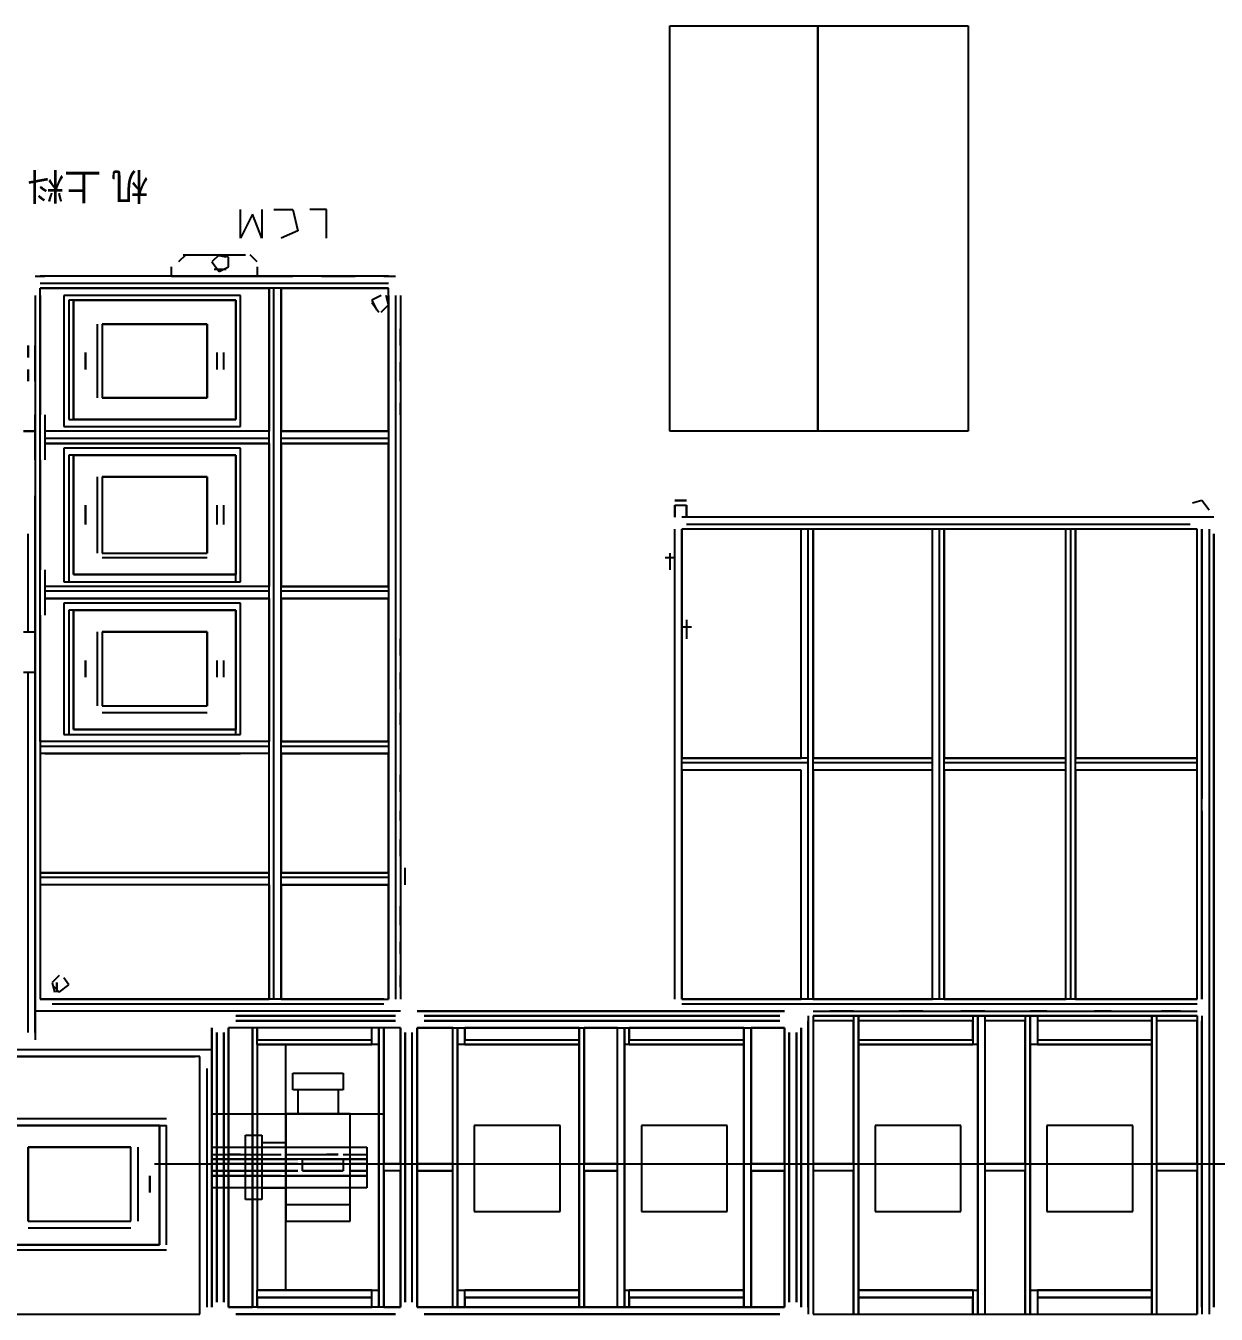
# Model space of a CAD drawing. Header units: millimetres. Extents: x 5 to 415, y 48 to 251.
# Drawn here: x 231.49 to 240.29, y 168.36 to 177.89 of the extents above; entities that cross this region are included whole.
import ezdxf

# ---------------------------------------------------------------- set-up
doc = ezdxf.new("R2010")
doc.units = ezdxf.units.MM
doc.layers.add('P', color=7, linetype='Continuous')
doc.layers.add('T', color=7, linetype='Continuous')

msp = doc.modelspace()

# ---------------------------------------------------------------- linework, layer by layer
at = {"layer": 'P'}
for points in [[(236.255, 174.89), (236.255, 177.888)], [(236.255, 177.888), (237.349, 177.888)], [(237.349, 177.888), (237.349, 174.89)], [(237.349, 174.89), (237.349, 177.888)], [(237.349, 177.888), (238.46, 177.888)], [(238.46, 177.888), (238.46, 174.89)], [(233.08, 176.318), (233.08, 176.53)], [(233.239, 176.53), (233.239, 176.318)], [(233.327, 176.53), (233.468, 176.53)], [(233.468, 176.53), (233.504, 176.371)], [(233.715, 176.53), (233.592, 176.53)], [(233.715, 176.318), (233.715, 176.53)], [(233.168, 176.495), (233.08, 176.318)], [(233.239, 176.318), (233.168, 176.495)], [(233.504, 176.371), (233.38, 176.318)], [(232.675, 176.195), (232.622, 176.142)], [(232.675, 176.195), (232.622, 176.142)], [(232.675, 176.195), (232.622, 176.142)], [(232.657, 176.195), (233.116, 176.195)], [(232.657, 176.195), (233.116, 176.195)], [(232.922, 176.195), (232.869, 176.142)], [(232.869, 176.142), (232.922, 176.071)], [(232.974, 176.177), (232.886, 176.195)], [(232.974, 176.177), (232.886, 176.195)], [(232.992, 176.177), (232.922, 176.195)], [(232.992, 176.107), (232.992, 176.177)], [(233.204, 176.142), (233.151, 176.195)], [(233.204, 176.142), (233.151, 176.195)], [(233.204, 176.142), (233.151, 176.195)], [(231.563, 176.036), (231.634, 176.036)], [(234.174, 176.036), (231.599, 176.036)], [(232.569, 176.036), (232.569, 176.107)], [(232.569, 176.036), (232.569, 176.107)], [(232.569, 176.036), (233.204, 176.036)], [(232.569, 176.036), (233.204, 176.036)], [(232.886, 176.089), (232.974, 176.089)], [(232.886, 176.089), (232.974, 176.089)], [(232.922, 176.071), (232.992, 176.107)], [(233.204, 176.107), (233.204, 176.036)], [(233.204, 176.107), (233.204, 176.036)], [(233.204, 176.036), (233.468, 176.036)], [(233.68, 176.036), (233.927, 176.036)], [(234.139, 176.036), (234.227, 176.036)], [(234.174, 175.983), (231.599, 175.983)], [(234.174, 175.983), (231.599, 175.983)], [(234.174, 175.983), (231.599, 175.983)], [(234.174, 175.983), (231.599, 175.983)], [(234.174, 175.948), (231.599, 175.948)], [(231.599, 175.948), (233.292, 175.948)], [(231.599, 175.013), (231.599, 175.948)], [(232.181, 175.948), (231.987, 175.948)], [(232.745, 175.948), (232.533, 175.948)], [(233.239, 175.948), (233.08, 175.948)], [(233.292, 170.692), (233.292, 175.948)], [(233.292, 175.948), (233.292, 174.89)], [(233.327, 170.692), (233.327, 175.948)], [(233.327, 170.692), (233.327, 175.948)], [(233.38, 175.948), (233.38, 174.89)], [(234.174, 175.948), (233.38, 175.948)], [(233.38, 175.948), (234.174, 175.948)], [(233.38, 175.948), (233.38, 174.89)], [(233.38, 170.692), (233.38, 175.948)], [(233.715, 175.948), (233.627, 175.948)], [(234.174, 174.89), (234.174, 175.948)], [(234.174, 174.89), (234.174, 175.948)], [(231.563, 175.895), (231.563, 175.013)], [(231.563, 175.895), (231.563, 175.013)], [(231.563, 175.895), (231.563, 175.013)], [(231.599, 175.895), (231.599, 175.013)], [(231.599, 175.895), (231.599, 175.013)], [(231.599, 175.895), (231.599, 175.013)], [(231.775, 175.895), (231.775, 174.925)], [(233.08, 175.895), (231.775, 175.895)], [(233.045, 175.86), (231.81, 175.86)], [(231.81, 175.86), (231.81, 174.978)], [(231.846, 175.86), (231.846, 174.978)], [(231.846, 174.978), (231.846, 175.86)], [(233.045, 175.86), (231.846, 175.86)], [(231.846, 175.86), (233.045, 175.86)], [(233.045, 174.978), (233.045, 175.86)], [(233.045, 175.86), (233.045, 174.978)], [(233.045, 174.978), (233.045, 175.86)], [(233.08, 174.925), (233.08, 175.895)], [(234.121, 175.895), (234.05, 175.86)], [(234.121, 175.895), (234.05, 175.86)], [(234.121, 175.895), (234.05, 175.86)], [(234.05, 175.86), (234.086, 175.789)], [(234.05, 175.86), (234.086, 175.789)], [(234.05, 175.842), (234.103, 175.772)], [(234.174, 175.824), (234.156, 175.895)], [(234.174, 175.824), (234.156, 175.895)], [(234.174, 175.895), (234.174, 170.692)], [(234.227, 175.895), (234.227, 170.692)], [(234.227, 175.895), (234.227, 170.692)], [(234.227, 175.895), (234.227, 170.692)], [(234.227, 175.895), (234.227, 170.692)], [(234.262, 175.895), (234.262, 170.692)], [(234.121, 175.772), (234.174, 175.824)], [(234.121, 175.772), (234.174, 175.824)], [(234.174, 175.613), (234.174, 175.772)], [(232.022, 175.137), (232.022, 175.683)], [(232.833, 175.683), (232.057, 175.683)], [(232.057, 175.683), (232.833, 175.683)], [(232.057, 175.683), (232.057, 175.137)], [(232.057, 175.683), (232.145, 175.683)], [(232.833, 175.137), (232.833, 175.683)], [(232.833, 175.683), (232.833, 175.137)], [(234.262, 175.648), (234.262, 175.525)], [(234.262, 175.525), (234.262, 175.648)], [(231.51, 175.525), (231.51, 175.436)], [(231.51, 175.436), (231.51, 175.525)], [(231.563, 175.436), (231.563, 175.525)], [(231.563, 175.525), (231.563, 175.436)], [(231.934, 175.348), (231.934, 175.472)], [(231.934, 175.348), (231.934, 175.472)], [(231.934, 175.472), (231.934, 175.348)], [(231.934, 175.472), (231.934, 175.348)], [(232.904, 175.472), (232.904, 175.348)], [(232.904, 175.472), (232.904, 175.348)], [(232.957, 175.348), (232.957, 175.472)], [(232.957, 175.348), (232.957, 175.472)], [(231.563, 175.348), (231.563, 175.436)], [(234.262, 175.401), (234.262, 175.26)], [(234.262, 175.26), (234.262, 175.401)], [(231.51, 175.348), (231.51, 175.26)], [(231.51, 175.26), (231.51, 175.348)], [(231.563, 175.348), (231.563, 175.26)], [(231.563, 175.26), (231.563, 175.348)], [(231.599, 175.189), (231.599, 175.013)], [(232.057, 175.137), (232.833, 175.137)], [(232.833, 175.137), (232.057, 175.137)], [(234.262, 175.101), (234.262, 175.013)], [(234.262, 175.013), (234.262, 175.101)], [(231.563, 175.013), (231.563, 174.678)], [(231.563, 174.678), (231.563, 175.013)], [(231.599, 174.678), (231.599, 175.013)], [(231.634, 175.013), (231.634, 174.678)], [(231.81, 174.978), (233.045, 174.978)], [(231.846, 174.978), (233.045, 174.978)], [(233.045, 174.978), (231.846, 174.978)], [(231.475, 174.89), (231.563, 174.89)], [(231.563, 174.89), (231.475, 174.89)], [(233.292, 174.89), (231.634, 174.89)], [(233.292, 174.89), (231.634, 174.89)], [(231.775, 174.925), (233.08, 174.925)], [(233.38, 174.89), (234.174, 174.89)], [(233.38, 174.89), (234.174, 174.89)], [(234.174, 174.89), (233.38, 174.89)], [(237.349, 174.89), (236.255, 174.89)], [(238.46, 174.89), (237.349, 174.89)], [(233.292, 174.837), (231.634, 174.837)], [(233.292, 174.837), (231.634, 174.837)], [(233.292, 174.801), (231.634, 174.801)], [(231.634, 174.801), (233.292, 174.801)], [(233.292, 174.801), (233.292, 173.743)], [(234.174, 174.837), (233.38, 174.837)], [(234.174, 174.837), (233.38, 174.837)], [(234.174, 174.801), (233.38, 174.801)], [(233.38, 174.801), (233.38, 173.743)], [(233.38, 174.801), (233.38, 173.743)], [(233.38, 174.801), (234.174, 174.801)], [(234.174, 174.801), (233.38, 174.801)], [(234.174, 173.743), (234.174, 174.801)], [(234.174, 173.743), (234.174, 174.801)], [(233.08, 174.766), (231.775, 174.766)], [(231.775, 174.766), (231.775, 173.778)], [(233.045, 174.713), (231.81, 174.713)], [(231.81, 174.713), (231.81, 173.778)], [(233.045, 174.713), (231.846, 174.713)], [(231.846, 174.713), (231.846, 173.831)], [(231.846, 173.831), (231.846, 174.713)], [(231.846, 174.713), (233.045, 174.713)], [(233.045, 173.831), (233.045, 174.713)], [(233.045, 174.713), (233.045, 173.831)], [(233.045, 173.778), (233.045, 174.713)], [(233.08, 173.778), (233.08, 174.766)], [(231.563, 174.678), (231.563, 173.867)], [(231.563, 174.678), (231.563, 173.867)], [(231.563, 174.678), (231.563, 173.867)], [(231.599, 174.678), (231.599, 173.867)], [(231.599, 174.678), (231.599, 173.867)], [(231.599, 174.678), (231.599, 173.867)], [(231.599, 173.867), (231.599, 174.678)], [(234.262, 174.678), (234.262, 174.554)], [(232.022, 173.99), (232.022, 174.554)], [(232.057, 174.554), (232.057, 173.99)], [(232.833, 174.554), (232.057, 174.554)], [(232.057, 174.554), (232.833, 174.554)], [(232.057, 174.554), (232.145, 174.554)], [(232.833, 173.99), (232.833, 174.554)], [(232.833, 174.554), (232.833, 173.99)], [(231.563, 173.867), (231.563, 174.413)], [(231.934, 174.202), (231.934, 174.343)], [(231.934, 174.202), (231.934, 174.343)], [(231.934, 174.343), (231.934, 174.202)], [(231.934, 174.343), (231.934, 174.202)], [(232.904, 174.343), (232.904, 174.202)], [(232.904, 174.343), (232.904, 174.202)], [(232.957, 174.202), (232.957, 174.343)], [(232.957, 174.202), (232.957, 174.343)], [(236.379, 174.378), (236.291, 174.378)], [(236.291, 174.378), (236.379, 174.378)], [(236.379, 174.378), (236.291, 174.378)], [(236.291, 174.378), (236.379, 174.378)], [(236.291, 174.343), (236.291, 174.255)], [(236.291, 174.255), (236.291, 174.343)], [(236.291, 174.343), (236.379, 174.343)], [(236.379, 174.255), (236.379, 174.343)], [(236.379, 174.343), (236.379, 174.255)], [(240.189, 174.378), (240.118, 174.36)], [(240.242, 174.308), (240.189, 174.378)], [(240.153, 174.255), (236.343, 174.255)], [(240.189, 174.255), (240.101, 174.255)], [(240.277, 174.255), (240.189, 174.255)], [(240.277, 174.255), (240.189, 174.255)], [(231.51, 173.408), (231.51, 174.131)], [(231.51, 173.408), (231.51, 174.131)], [(231.563, 173.567), (231.563, 174.131)], [(236.291, 170.692), (236.291, 174.166)], [(236.291, 170.744), (236.291, 174.166)], [(236.343, 174.166), (236.343, 172.473)], [(236.343, 174.166), (236.343, 172.473)], [(237.225, 174.166), (236.343, 174.166)], [(237.225, 174.166), (236.343, 174.166)], [(236.343, 170.692), (236.343, 174.166)], [(236.343, 170.744), (236.343, 174.166)], [(240.153, 174.166), (236.343, 174.166)], [(240.101, 174.202), (236.379, 174.202)], [(240.101, 174.202), (236.379, 174.202)], [(237.225, 172.473), (237.225, 174.166)], [(237.278, 172.473), (237.278, 174.166)], [(237.278, 170.692), (237.278, 174.166)], [(237.278, 170.692), (237.278, 174.166)], [(237.278, 170.692), (237.278, 174.166)], [(238.196, 174.166), (237.314, 174.166)], [(238.196, 174.166), (237.314, 174.166)], [(237.314, 174.166), (237.314, 172.473)], [(237.314, 174.166), (237.314, 172.473)], [(237.314, 170.692), (237.314, 174.166)], [(238.196, 172.473), (238.196, 174.166)], [(238.196, 172.473), (238.196, 174.166)], [(238.196, 170.692), (238.196, 174.166)], [(238.248, 170.692), (238.248, 174.166)], [(238.248, 170.692), (238.248, 174.166)], [(238.284, 174.166), (238.284, 172.473)], [(238.284, 174.166), (238.284, 172.473)], [(239.183, 174.166), (238.284, 174.166)], [(239.183, 174.166), (238.284, 174.166)], [(238.284, 170.692), (238.284, 174.166)], [(239.183, 172.473), (239.183, 174.166)], [(239.183, 172.473), (239.183, 174.166)], [(239.183, 170.692), (239.183, 174.166)], [(239.219, 170.692), (239.219, 174.166)], [(239.219, 170.692), (239.219, 174.166)], [(239.254, 174.166), (239.254, 172.473)], [(240.153, 174.166), (239.254, 174.166)], [(240.153, 174.166), (239.254, 174.166)], [(239.254, 174.166), (239.254, 172.473)], [(239.254, 170.692), (239.254, 174.166)], [(240.153, 172.473), (240.153, 174.166)], [(240.153, 172.473), (240.153, 174.166)], [(240.153, 170.692), (240.153, 174.166)], [(240.153, 170.744), (240.153, 174.166)], [(240.189, 174.166), (240.189, 173.62)], [(240.189, 170.692), (240.189, 174.166)], [(240.189, 170.744), (240.189, 174.166)], [(240.242, 174.166), (240.242, 168.363)], [(240.242, 174.166), (240.242, 168.363)], [(240.277, 174.131), (240.277, 168.416)], [(240.277, 174.131), (240.277, 168.416)], [(240.277, 174.131), (240.277, 168.416)], [(240.277, 168.416), (240.277, 174.131)], [(240.277, 174.131), (240.277, 168.416)], [(231.599, 174.043), (231.599, 173.867)], [(232.057, 173.99), (232.833, 173.99)], [(232.833, 173.955), (232.057, 173.955)], [(236.291, 173.955), (236.22, 173.955)], [(236.255, 173.99), (236.255, 173.867)], [(231.563, 173.867), (231.563, 173.531)], [(231.563, 173.531), (231.563, 173.867)], [(231.599, 173.531), (231.599, 173.867)], [(231.634, 173.867), (231.634, 173.531)], [(233.292, 173.743), (231.634, 173.743)], [(233.292, 173.743), (231.634, 173.743)], [(231.775, 173.778), (233.08, 173.778)], [(231.81, 173.778), (233.045, 173.778)], [(231.846, 173.831), (233.045, 173.831)], [(233.045, 173.831), (231.846, 173.831)], [(234.174, 173.743), (233.38, 173.743)], [(233.38, 173.743), (234.174, 173.743)], [(233.38, 173.743), (234.174, 173.743)], [(231.563, 173.708), (231.563, 173.355)], [(233.292, 173.708), (231.634, 173.708)], [(233.292, 173.708), (231.634, 173.708)], [(233.292, 173.655), (231.634, 173.655)], [(231.634, 173.655), (233.292, 173.655)], [(233.292, 173.655), (233.292, 172.597)], [(234.174, 173.708), (233.38, 173.708)], [(234.174, 173.708), (233.38, 173.708)], [(234.174, 173.655), (233.38, 173.655)], [(233.38, 173.655), (233.38, 172.597)], [(233.38, 173.655), (233.38, 172.597)], [(233.38, 173.655), (234.174, 173.655)], [(234.174, 173.655), (233.38, 173.655)], [(234.174, 172.597), (234.174, 173.655)], [(234.174, 172.597), (234.174, 173.655)], [(231.563, 173.232), (231.563, 173.567)], [(231.775, 173.62), (231.775, 172.649)], [(233.08, 173.62), (231.775, 173.62)], [(233.045, 173.567), (231.81, 173.567)], [(231.81, 173.567), (231.81, 172.649)], [(231.846, 173.567), (231.846, 172.685)], [(231.846, 172.685), (231.846, 173.567)], [(233.045, 173.567), (231.846, 173.567)], [(231.846, 173.567), (233.045, 173.567)], [(233.045, 172.685), (233.045, 173.567)], [(233.045, 173.567), (233.045, 172.685)], [(233.045, 172.649), (233.045, 173.567)], [(233.08, 172.649), (233.08, 173.62)], [(240.189, 173.62), (240.189, 173.408)], [(231.563, 173.531), (231.563, 170.692)], [(231.563, 173.531), (231.563, 170.692)], [(231.599, 173.531), (231.599, 170.692)], [(231.599, 173.531), (231.599, 170.692)], [(231.599, 173.531), (231.599, 170.692)], [(231.599, 172.597), (231.599, 173.531)], [(231.599, 173.531), (231.599, 173.32)], [(236.379, 173.496), (236.379, 173.355)], [(231.475, 173.408), (231.563, 173.408)], [(231.563, 173.108), (231.563, 173.408)], [(231.563, 173.408), (231.563, 173.108)], [(232.022, 172.861), (232.022, 173.408)], [(232.057, 173.408), (232.057, 172.861)], [(232.833, 173.408), (232.057, 173.408)], [(232.057, 173.408), (232.833, 173.408)], [(232.057, 173.408), (232.145, 173.408)], [(232.833, 172.861), (232.833, 173.408)], [(232.833, 173.408), (232.833, 172.861)], [(236.414, 173.443), (236.343, 173.443)], [(240.189, 173.408), (240.189, 172.173)], [(231.563, 173.355), (231.563, 170.692)], [(231.563, 170.744), (231.563, 173.355)], [(234.262, 173.355), (234.262, 173.232)], [(234.262, 173.232), (234.262, 173.355)], [(231.934, 173.196), (231.934, 173.073)], [(231.934, 173.073), (231.934, 173.196)], [(231.934, 173.073), (231.934, 173.196)], [(231.934, 173.196), (231.934, 173.073)], [(232.904, 173.196), (232.904, 173.073)], [(232.904, 173.196), (232.904, 173.073)], [(232.957, 173.073), (232.957, 173.196)], [(232.957, 173.073), (232.957, 173.196)], [(231.563, 173.108), (231.475, 173.108)], [(231.51, 170.445), (231.51, 173.108)], [(231.51, 170.445), (231.51, 173.108)], [(231.563, 173.108), (231.563, 170.392)], [(231.563, 170.445), (231.563, 173.108)], [(234.262, 173.108), (234.262, 172.985)], [(234.262, 172.985), (234.262, 173.108)], [(234.174, 172.72), (234.174, 172.896)], [(232.057, 172.861), (232.833, 172.861)], [(232.833, 172.808), (232.057, 172.808)], [(233.38, 172.72), (233.38, 172.808)], [(234.262, 172.808), (234.262, 172.72)], [(234.262, 172.72), (234.262, 172.808)], [(233.292, 172.597), (231.599, 172.597)], [(233.292, 172.597), (231.599, 172.597)], [(231.775, 172.649), (233.08, 172.649)], [(231.81, 172.649), (233.045, 172.649)], [(231.846, 172.685), (233.045, 172.685)], [(233.045, 172.685), (231.846, 172.685)], [(234.174, 172.597), (233.38, 172.597)], [(233.38, 172.597), (234.174, 172.597)], [(233.38, 172.597), (234.174, 172.597)], [(233.292, 172.561), (231.599, 172.561)], [(233.292, 172.561), (231.599, 172.561)], [(233.292, 172.508), (231.599, 172.508)], [(231.599, 172.508), (231.599, 171.626)], [(233.292, 172.508), (231.599, 172.508)], [(231.599, 172.508), (231.599, 171.626)], [(233.292, 172.508), (231.599, 172.508)], [(231.634, 172.508), (233.08, 172.508)], [(233.292, 171.626), (233.292, 172.508)], [(233.292, 171.626), (233.292, 172.508)], [(234.174, 172.561), (233.38, 172.561)], [(234.174, 172.561), (233.38, 172.561)], [(234.174, 172.508), (233.38, 172.508)], [(233.38, 172.508), (233.38, 171.626)], [(233.38, 172.508), (233.38, 171.626)], [(234.174, 172.508), (233.38, 172.508)], [(233.38, 172.508), (234.174, 172.508)], [(234.174, 171.626), (234.174, 172.508)], [(234.174, 171.626), (234.174, 172.508)], [(237.225, 172.473), (236.343, 172.473)], [(236.343, 172.473), (237.225, 172.473)], [(237.278, 172.473), (236.343, 172.473)], [(237.225, 172.438), (236.343, 172.438)], [(237.278, 172.438), (236.343, 172.438)], [(237.278, 172.438), (236.343, 172.438)], [(237.278, 172.438), (236.343, 172.438)], [(237.314, 172.473), (238.196, 172.473)], [(238.196, 172.473), (237.314, 172.473)], [(238.196, 172.473), (237.314, 172.473)], [(238.196, 172.438), (237.314, 172.438)], [(238.196, 172.438), (237.314, 172.438)], [(238.196, 172.438), (237.314, 172.438)], [(238.196, 172.438), (237.314, 172.438)], [(238.284, 172.473), (239.183, 172.473)], [(239.183, 172.473), (238.284, 172.473)], [(239.183, 172.473), (238.284, 172.473)], [(239.183, 172.438), (238.284, 172.438)], [(239.183, 172.438), (238.284, 172.438)], [(239.183, 172.438), (238.284, 172.438)], [(239.183, 172.438), (238.284, 172.438)], [(239.254, 172.473), (240.153, 172.473)], [(240.153, 172.473), (239.254, 172.473)], [(240.153, 172.473), (239.254, 172.473)], [(240.153, 172.438), (239.254, 172.438)], [(240.153, 172.438), (239.254, 172.438)], [(240.153, 172.438), (239.254, 172.438)], [(240.153, 172.438), (239.254, 172.438)], [(234.174, 172.173), (234.174, 172.385)], [(234.262, 172.35), (234.262, 172.226)], [(234.262, 172.226), (234.262, 172.35)], [(236.343, 172.385), (236.343, 170.692)], [(236.343, 172.385), (236.343, 170.692)], [(237.225, 172.385), (236.343, 172.385)], [(237.225, 170.692), (237.225, 172.385)], [(237.278, 170.692), (237.278, 172.385)], [(238.196, 172.385), (237.314, 172.385)], [(237.314, 172.385), (237.314, 170.692)], [(237.314, 172.385), (237.314, 170.692)], [(238.196, 170.692), (238.196, 172.385)], [(238.196, 170.692), (238.196, 172.385)], [(238.284, 172.385), (238.284, 170.692)], [(239.183, 172.385), (238.284, 172.385)], [(238.284, 172.385), (238.284, 170.692)], [(239.183, 170.692), (239.183, 172.385)], [(239.183, 170.692), (239.183, 172.385)], [(239.254, 172.385), (239.254, 170.692)], [(240.153, 172.385), (239.254, 172.385)], [(239.254, 172.385), (239.254, 170.692)], [(240.153, 170.692), (240.153, 172.385)], [(240.153, 170.692), (240.153, 172.385)], [(231.599, 172.261), (231.599, 171.626)], [(234.174, 171.962), (234.174, 172.173)], [(234.262, 172.085), (234.262, 172.014)], [(234.262, 172.014), (234.262, 172.085)], [(240.189, 172.085), (240.189, 171.803)], [(234.262, 171.873), (234.262, 171.75)], [(234.262, 171.75), (234.262, 171.873)], [(240.189, 171.803), (240.189, 171.591)], [(234.297, 171.538), (234.297, 171.662)], [(233.292, 171.626), (231.599, 171.626)], [(231.599, 171.626), (233.292, 171.626)], [(233.292, 171.626), (231.599, 171.626)], [(233.292, 171.591), (231.599, 171.591)], [(233.292, 171.591), (231.599, 171.591)], [(233.292, 171.591), (231.599, 171.591)], [(231.599, 171.591), (231.599, 170.692)], [(232.445, 171.626), (232.269, 171.626)], [(234.174, 171.626), (233.38, 171.626)], [(233.38, 171.626), (234.174, 171.626)], [(233.38, 171.626), (234.174, 171.626)], [(234.174, 171.591), (233.38, 171.591)], [(234.174, 171.591), (233.38, 171.591)], [(234.174, 171.591), (233.38, 171.591)], [(240.189, 171.591), (240.189, 170.692)], [(233.292, 171.538), (231.599, 171.538)], [(233.292, 171.538), (231.599, 171.538)], [(231.599, 171.538), (231.599, 170.692)], [(231.599, 171.538), (231.599, 170.692)], [(233.292, 171.538), (233.292, 170.692)], [(233.292, 170.692), (233.292, 171.538)], [(233.292, 170.692), (233.292, 171.538)], [(233.38, 171.538), (233.38, 170.692)], [(234.174, 171.538), (233.38, 171.538)], [(233.38, 171.538), (233.38, 170.692)], [(233.38, 171.538), (234.174, 171.538)], [(234.174, 170.692), (234.174, 171.538)], [(234.174, 170.692), (234.174, 171.538)], [(234.262, 171.379), (234.262, 171.238)], [(234.262, 171.238), (234.262, 171.379)], [(234.262, 171.115), (234.262, 171.027)], [(234.262, 171.027), (234.262, 171.115)], [(234.174, 170.78), (234.174, 170.956)], [(231.74, 170.868), (231.687, 170.815)], [(231.74, 170.868), (231.687, 170.815)], [(231.74, 170.868), (231.687, 170.815)], [(231.687, 170.815), (231.704, 170.744)], [(231.687, 170.815), (231.704, 170.744)], [(231.687, 170.797), (231.74, 170.744)], [(231.722, 170.744), (231.722, 170.815)], [(231.722, 170.815), (231.722, 170.744)], [(231.74, 170.744), (231.81, 170.797)], [(231.74, 170.744), (231.81, 170.797)], [(231.81, 170.797), (231.775, 170.85)], [(231.81, 170.797), (231.775, 170.85)], [(234.262, 170.868), (234.262, 170.78)], [(234.262, 170.78), (234.262, 170.868)], [(231.599, 170.692), (233.292, 170.692)], [(233.292, 170.692), (231.599, 170.692)], [(234.139, 170.692), (231.687, 170.692)], [(231.987, 170.692), (232.145, 170.692)], [(232.357, 170.692), (232.533, 170.692)], [(233.38, 170.692), (234.174, 170.692)], [(233.38, 170.692), (234.174, 170.692)], [(236.343, 170.692), (237.225, 170.692)], [(237.225, 170.692), (236.343, 170.692)], [(240.153, 170.692), (236.343, 170.692)], [(240.101, 170.692), (236.379, 170.692)], [(237.314, 170.692), (238.196, 170.692)], [(238.196, 170.692), (237.314, 170.692)], [(238.284, 170.692), (239.183, 170.692)], [(239.183, 170.692), (238.284, 170.692)], [(240.153, 170.692), (239.254, 170.692)], [(239.254, 170.692), (240.153, 170.692)], [(234.139, 170.603), (231.563, 170.603)], [(234.139, 170.656), (231.687, 170.656)], [(234.139, 170.656), (231.687, 170.656)], [(234.139, 170.656), (231.687, 170.656)], [(234.139, 170.656), (231.687, 170.656)], [(234.262, 170.603), (232.992, 170.603)], [(234.262, 170.603), (232.992, 170.603)], [(233.38, 170.603), (233.204, 170.603)], [(233.38, 170.603), (233.204, 170.603)], [(234.05, 170.603), (233.927, 170.603)], [(234.05, 170.603), (233.927, 170.603)], [(237.102, 170.603), (234.386, 170.603)], [(234.386, 170.603), (237.102, 170.603)], [(240.153, 170.656), (236.343, 170.656)], [(240.101, 170.656), (236.379, 170.656)], [(237.314, 170.603), (240.153, 170.603)], [(237.314, 170.603), (240.153, 170.603)], [(237.613, 170.603), (237.437, 170.603)], [(237.613, 170.603), (237.437, 170.603)], [(238.125, 170.603), (237.949, 170.603)], [(238.125, 170.603), (237.949, 170.603)], [(238.584, 170.603), (238.407, 170.603)], [(238.584, 170.603), (238.407, 170.603)], [(239.042, 170.603), (238.919, 170.603)], [(239.042, 170.603), (238.919, 170.603)], [(239.518, 170.603), (239.395, 170.603)], [(239.518, 170.603), (239.395, 170.603)], [(240.03, 170.603), (239.889, 170.603)], [(240.03, 170.603), (239.889, 170.603)], [(234.227, 170.568), (233.045, 170.568)], [(234.227, 170.568), (233.045, 170.568)], [(234.227, 170.568), (233.045, 170.568)], [(233.045, 170.568), (234.227, 170.568)], [(234.227, 170.568), (233.045, 170.568)], [(234.227, 170.533), (233.045, 170.533)], [(233.045, 170.533), (234.227, 170.533)], [(234.227, 170.533), (233.045, 170.533)], [(233.045, 170.533), (234.227, 170.533)], [(234.227, 170.533), (233.045, 170.533)], [(234.438, 170.568), (237.067, 170.568)], [(234.438, 170.568), (237.067, 170.568)], [(237.067, 170.568), (234.438, 170.568)], [(234.438, 170.568), (237.067, 170.568)], [(234.438, 170.568), (237.067, 170.568)], [(234.438, 170.533), (237.067, 170.533)], [(234.438, 170.533), (237.067, 170.533)], [(237.067, 170.533), (234.438, 170.533)], [(234.438, 170.533), (237.067, 170.533)], [(234.438, 170.533), (237.067, 170.533)], [(237.278, 170.568), (237.278, 168.363)], [(237.278, 170.568), (237.278, 168.363)], [(237.278, 170.533), (237.278, 168.416)], [(237.278, 170.533), (237.278, 168.416)], [(237.278, 168.416), (237.278, 170.533)], [(237.278, 170.533), (237.278, 168.416)], [(237.613, 170.568), (237.314, 170.568)], [(237.314, 170.568), (240.153, 170.568)], [(237.314, 170.568), (237.613, 170.568)], [(237.314, 170.568), (237.314, 168.363)], [(237.314, 170.568), (237.314, 169.474)], [(237.613, 170.533), (237.314, 170.533)], [(237.314, 170.533), (237.314, 169.474)], [(237.314, 170.533), (237.314, 169.474)], [(237.314, 170.533), (237.314, 168.416)], [(237.349, 170.568), (240.101, 170.568)], [(237.349, 170.568), (240.101, 170.568)], [(237.349, 170.568), (240.101, 170.568)], [(240.101, 170.568), (237.349, 170.568)], [(237.349, 170.568), (240.101, 170.568)], [(237.613, 170.568), (237.613, 168.363)], [(237.613, 170.568), (237.613, 168.363)], [(237.613, 170.568), (237.613, 169.474)], [(237.613, 169.474), (237.613, 170.533)], [(237.613, 169.474), (237.613, 170.533)], [(238.495, 170.568), (237.649, 170.568)], [(237.649, 170.568), (238.495, 170.568)], [(237.649, 170.568), (237.649, 170.356)], [(237.649, 170.568), (237.649, 170.392)], [(237.649, 170.568), (237.649, 168.363)], [(237.649, 168.363), (237.649, 170.568)], [(237.649, 170.568), (237.649, 168.363)], [(237.649, 170.568), (237.649, 170.356)], [(237.649, 170.533), (237.649, 170.392)], [(238.495, 170.533), (237.649, 170.533)], [(237.649, 170.533), (237.649, 170.392)], [(238.495, 170.568), (238.495, 170.392)], [(238.495, 170.568), (238.495, 170.356)], [(238.495, 170.392), (238.495, 170.533)], [(238.495, 170.392), (238.495, 170.533)], [(238.531, 170.568), (238.531, 170.356)], [(238.531, 170.568), (238.531, 168.363)], [(238.531, 168.363), (238.531, 170.568)], [(238.531, 170.568), (238.531, 168.363)], [(238.531, 170.568), (238.531, 168.363)], [(238.883, 170.568), (238.584, 170.568)], [(238.584, 170.568), (238.883, 170.568)], [(238.584, 170.568), (238.584, 168.363)], [(238.584, 170.568), (238.584, 169.474)], [(238.883, 170.533), (238.584, 170.533)], [(238.584, 170.533), (238.584, 169.474)], [(238.584, 170.533), (238.584, 169.474)], [(238.883, 170.568), (238.883, 168.363)], [(238.883, 170.568), (238.883, 169.474)], [(238.883, 169.474), (238.883, 170.533)], [(238.883, 169.474), (238.883, 170.533)], [(238.919, 170.568), (238.919, 170.356)], [(238.919, 170.568), (238.919, 168.363)], [(238.919, 168.363), (238.919, 170.568)], [(238.919, 170.568), (238.919, 168.363)], [(238.919, 170.568), (238.919, 168.363)], [(239.818, 170.568), (238.972, 170.568)], [(238.972, 170.568), (239.818, 170.568)], [(238.972, 170.568), (238.972, 170.392)], [(238.972, 170.568), (238.972, 170.356)], [(238.972, 170.533), (238.972, 170.392)], [(238.972, 170.533), (238.972, 170.392)], [(239.818, 170.533), (238.972, 170.533)], [(239.818, 170.568), (239.818, 170.356)], [(239.818, 170.568), (239.818, 170.392)], [(239.818, 168.363), (239.818, 170.568)], [(239.818, 170.568), (239.818, 168.363)], [(239.818, 170.568), (239.818, 168.363)], [(239.818, 170.568), (239.818, 170.356)], [(239.818, 170.392), (239.818, 170.533)], [(239.818, 170.392), (239.818, 170.533)], [(240.153, 170.568), (239.854, 170.568)], [(239.854, 170.568), (240.153, 170.568)], [(239.854, 170.568), (239.854, 168.363)], [(239.854, 170.568), (239.854, 168.363)], [(239.854, 170.568), (239.854, 169.474)], [(240.153, 170.533), (239.854, 170.533)], [(239.854, 170.533), (239.854, 169.474)], [(239.854, 170.533), (239.854, 169.474)], [(240.153, 170.568), (240.153, 168.363)], [(240.153, 170.568), (240.153, 169.474)], [(240.153, 169.474), (240.153, 170.533)], [(240.153, 169.474), (240.153, 170.533)], [(240.153, 170.533), (240.153, 168.416)], [(240.189, 170.568), (240.189, 168.363)], [(240.189, 170.568), (240.189, 168.363)], [(240.189, 170.533), (240.189, 168.416)], [(240.189, 170.533), (240.189, 168.416)], [(240.189, 168.416), (240.189, 170.533)], [(240.189, 170.533), (240.189, 168.416)], [(232.869, 170.48), (232.869, 168.416)], [(232.869, 168.416), (232.869, 170.48)], [(232.904, 168.451), (232.904, 170.445)], [(232.904, 168.451), (232.904, 170.445)], [(232.904, 170.445), (232.904, 168.451)], [(232.904, 168.451), (232.904, 170.445)], [(232.904, 168.451), (232.904, 170.445)], [(232.957, 168.451), (232.957, 170.445)], [(232.957, 168.451), (232.957, 170.445)], [(232.957, 170.445), (232.957, 168.451)], [(232.957, 168.451), (232.957, 170.445)], [(232.957, 168.451), (232.957, 170.445)], [(232.992, 170.48), (232.992, 169.474)], [(233.168, 170.48), (232.992, 170.48)], [(233.168, 170.48), (232.992, 170.48)], [(232.992, 170.48), (232.992, 169.474)], [(234.262, 170.48), (232.992, 170.48)], [(233.168, 170.48), (232.992, 170.48)], [(232.992, 168.416), (232.992, 170.48)], [(232.992, 169.474), (232.992, 170.48)], [(233.168, 169.474), (233.168, 170.48)], [(233.168, 169.474), (233.168, 170.48)], [(233.168, 168.416), (233.168, 170.48)], [(233.168, 168.416), (233.168, 170.48)], [(233.168, 169.474), (233.168, 170.48)], [(233.168, 168.416), (233.168, 170.48)], [(233.168, 170.48), (233.168, 168.416)], [(233.168, 168.416), (233.168, 170.48)], [(233.204, 170.48), (233.204, 170.392)], [(234.05, 170.48), (233.204, 170.48)], [(233.204, 170.48), (233.204, 170.392)], [(234.05, 170.48), (233.204, 170.48)], [(234.05, 170.48), (233.204, 170.48)], [(233.204, 170.356), (233.204, 170.48)], [(233.204, 170.392), (233.204, 170.48)], [(233.204, 170.356), (233.204, 170.48)], [(234.05, 170.392), (234.05, 170.48)], [(234.05, 170.392), (234.05, 170.48)], [(234.05, 170.392), (234.05, 170.48)], [(234.05, 170.356), (234.05, 170.48)], [(234.103, 168.416), (234.103, 170.48)], [(234.103, 170.356), (234.103, 170.48)], [(234.103, 170.48), (234.103, 168.416)], [(234.103, 168.416), (234.103, 170.48)], [(234.103, 168.416), (234.103, 170.48)], [(234.262, 170.48), (234.139, 170.48)], [(234.262, 170.48), (234.139, 170.48)], [(234.139, 170.48), (234.139, 169.474)], [(234.139, 170.48), (234.139, 169.474)], [(234.262, 170.48), (234.139, 170.48)], [(234.139, 168.416), (234.139, 170.48)], [(234.139, 169.474), (234.139, 170.48)], [(234.262, 169.474), (234.262, 170.48)], [(234.262, 169.474), (234.262, 170.48)], [(234.262, 170.48), (234.262, 168.416)], [(234.262, 169.474), (234.262, 170.48)], [(234.297, 168.451), (234.297, 170.445)], [(234.297, 168.451), (234.297, 170.445)], [(234.297, 170.445), (234.297, 168.451)], [(234.297, 168.451), (234.297, 170.445)], [(234.297, 168.451), (234.297, 170.445)], [(234.35, 168.451), (234.35, 170.445)], [(234.65, 170.48), (234.386, 170.48)], [(234.65, 170.48), (234.386, 170.48)], [(234.386, 170.48), (234.386, 169.474)], [(234.386, 170.48), (234.386, 169.474)], [(234.386, 170.48), (237.102, 170.48)], [(234.386, 170.48), (234.65, 170.48)], [(234.386, 168.416), (234.386, 170.48)], [(234.386, 169.474), (234.386, 170.48)], [(234.386, 168.451), (234.386, 170.445)], [(234.386, 170.445), (234.386, 168.451)], [(234.386, 168.451), (234.386, 170.445)], [(234.386, 168.451), (234.386, 170.445)], [(234.65, 169.474), (234.65, 170.48)], [(234.65, 169.474), (234.65, 170.48)], [(234.65, 168.416), (234.65, 170.48)], [(234.65, 169.474), (234.65, 170.48)], [(234.685, 168.416), (234.685, 170.48)], [(234.685, 170.356), (234.685, 170.48)], [(234.685, 170.48), (234.685, 168.416)], [(234.685, 168.416), (234.685, 170.48)], [(234.685, 168.416), (234.685, 170.48)], [(234.738, 170.48), (234.738, 170.392)], [(235.585, 170.48), (234.738, 170.48)], [(235.585, 170.48), (234.738, 170.48)], [(234.738, 170.48), (234.738, 170.392)], [(234.738, 170.392), (234.738, 170.48)], [(234.738, 170.48), (235.585, 170.48)], [(234.738, 170.356), (234.738, 170.48)], [(235.585, 170.392), (235.585, 170.48)], [(235.585, 170.392), (235.585, 170.48)], [(235.585, 170.356), (235.585, 170.48)], [(235.585, 170.392), (235.585, 170.48)], [(235.585, 170.48), (235.585, 168.416)], [(235.585, 168.416), (235.585, 170.48)], [(235.585, 170.356), (235.585, 170.48)], [(235.867, 170.48), (235.62, 170.48)], [(235.867, 170.48), (235.62, 170.48)], [(235.62, 170.48), (235.62, 169.474)], [(235.62, 170.48), (235.62, 169.474)], [(235.62, 168.416), (235.62, 170.48)], [(235.62, 168.416), (235.62, 170.48)], [(235.62, 169.474), (235.62, 170.48)], [(235.62, 168.416), (235.62, 170.48)], [(235.62, 170.48), (235.867, 170.48)], [(235.867, 169.474), (235.867, 170.48)], [(235.867, 169.474), (235.867, 170.48)], [(235.867, 168.416), (235.867, 170.48)], [(235.867, 169.474), (235.867, 170.48)], [(235.92, 170.356), (235.92, 170.48)], [(235.92, 168.416), (235.92, 170.48)], [(235.92, 168.416), (235.92, 170.48)], [(235.92, 170.48), (235.92, 168.416)], [(235.92, 168.416), (235.92, 170.48)], [(235.955, 170.48), (235.955, 170.392)], [(236.802, 170.48), (235.955, 170.48)], [(236.802, 170.48), (235.955, 170.48)], [(235.955, 170.48), (235.955, 170.392)], [(235.955, 170.392), (235.955, 170.48)], [(235.955, 170.48), (236.802, 170.48)], [(235.955, 170.356), (235.955, 170.48)], [(236.802, 170.392), (236.802, 170.48)], [(236.802, 170.392), (236.802, 170.48)], [(236.802, 170.356), (236.802, 170.48)], [(236.802, 170.392), (236.802, 170.48)], [(236.802, 170.48), (236.802, 168.416)], [(236.802, 168.416), (236.802, 170.48)], [(236.802, 168.416), (236.802, 170.48)], [(236.802, 170.356), (236.802, 170.48)], [(237.102, 170.48), (236.855, 170.48)], [(237.102, 170.48), (236.855, 170.48)], [(236.855, 170.48), (236.855, 169.474)], [(236.855, 170.48), (236.855, 169.474)], [(236.855, 168.416), (236.855, 170.48)], [(236.855, 168.416), (236.855, 170.48)], [(236.855, 169.474), (236.855, 170.48)], [(236.855, 170.48), (237.102, 170.48)], [(237.102, 169.474), (237.102, 170.48)], [(237.102, 169.474), (237.102, 170.48)], [(237.102, 170.48), (237.102, 168.416)], [(237.102, 170.48), (237.102, 169.474)], [(237.137, 170.445), (237.137, 168.451)], [(237.137, 170.445), (237.137, 168.451)], [(237.137, 168.451), (237.137, 170.445)], [(237.137, 170.445), (237.137, 168.451)], [(237.137, 170.445), (237.137, 168.451)], [(237.19, 170.445), (237.19, 168.451)], [(237.19, 170.445), (237.19, 168.451)], [(237.19, 168.451), (237.19, 170.445)], [(237.19, 170.445), (237.19, 168.451)], [(237.19, 170.445), (237.19, 168.451)], [(237.225, 168.416), (237.225, 170.48)], [(237.225, 170.48), (237.225, 168.416)], [(225.637, 170.321), (232.745, 170.321)], [(225.637, 170.321), (232.869, 170.321)], [(233.204, 170.392), (234.05, 170.392)], [(233.204, 170.392), (234.05, 170.392)], [(233.204, 170.392), (234.05, 170.392)], [(233.204, 170.392), (234.05, 170.392)], [(233.204, 170.392), (234.05, 170.392)], [(234.05, 170.356), (233.204, 170.356)], [(233.204, 170.356), (234.05, 170.356)], [(233.204, 170.356), (234.05, 170.356)], [(234.103, 170.356), (233.204, 170.356)], [(233.204, 170.356), (233.204, 168.54)], [(233.415, 168.54), (233.415, 170.356)], [(234.103, 168.54), (234.103, 170.356)], [(234.685, 170.356), (234.685, 168.54)], [(235.585, 170.356), (234.685, 170.356)], [(234.738, 170.392), (235.585, 170.392)], [(234.738, 170.392), (235.585, 170.392)], [(234.738, 170.392), (235.585, 170.392)], [(234.738, 170.392), (235.585, 170.392)], [(234.738, 170.392), (235.585, 170.392)], [(235.585, 170.356), (234.738, 170.356)], [(234.738, 170.356), (235.585, 170.356)], [(234.738, 170.356), (235.585, 170.356)], [(235.585, 168.54), (235.585, 170.356)], [(235.92, 170.356), (235.92, 168.54)], [(236.802, 170.356), (235.92, 170.356)], [(235.955, 170.392), (236.802, 170.392)], [(235.955, 170.392), (236.802, 170.392)], [(235.955, 170.392), (236.802, 170.392)], [(235.955, 170.392), (236.802, 170.392)], [(235.955, 170.392), (236.802, 170.392)], [(235.955, 170.356), (236.802, 170.356)], [(236.802, 170.356), (235.955, 170.356)], [(235.955, 170.356), (236.802, 170.356)], [(236.802, 168.54), (236.802, 170.356)], [(237.649, 170.392), (238.495, 170.392)], [(237.649, 170.392), (238.495, 170.392)], [(237.649, 170.392), (238.495, 170.392)], [(237.649, 170.392), (238.495, 170.392)], [(237.649, 170.392), (238.495, 170.392)], [(237.649, 170.356), (238.495, 170.356)], [(238.495, 170.356), (237.649, 170.356)], [(237.649, 170.356), (238.495, 170.356)], [(237.649, 170.356), (237.649, 168.54)], [(238.531, 170.356), (237.649, 170.356)], [(238.531, 168.54), (238.531, 170.356)], [(238.919, 170.356), (238.919, 168.54)], [(239.818, 170.356), (238.919, 170.356)], [(238.972, 170.392), (239.818, 170.392)], [(238.972, 170.392), (239.818, 170.392)], [(238.972, 170.392), (239.818, 170.392)], [(238.972, 170.392), (239.818, 170.392)], [(238.972, 170.392), (239.818, 170.392)], [(239.818, 170.356), (238.972, 170.356)], [(238.972, 170.356), (239.818, 170.356)], [(238.972, 170.356), (239.818, 170.356)], [(239.818, 168.54), (239.818, 170.356)], [(225.637, 170.268), (232.745, 170.268)], [(225.637, 170.268), (232.745, 170.268)], [(232.78, 170.268), (231.052, 170.268)], [(232.78, 170.268), (231.052, 170.268)], [(232.78, 168.363), (232.78, 170.268)], [(232.78, 168.363), (232.78, 170.268)], [(232.78, 168.416), (232.78, 170.18)], [(232.833, 168.416), (232.833, 170.18)], [(232.833, 168.416), (232.833, 170.18)], [(232.869, 168.416), (232.869, 170.18)], [(233.468, 170.021), (233.468, 170.145)], [(233.468, 170.145), (233.839, 170.145)], [(233.839, 170.145), (233.839, 170.021)], [(233.839, 170.021), (233.468, 170.021)], [(233.504, 170.021), (233.504, 169.845)], [(233.803, 170.021), (233.803, 169.845)], [(232.869, 169.845), (234.139, 169.845)], [(233.415, 169.845), (233.415, 169.051)], [(233.892, 169.845), (233.415, 169.845)], [(233.892, 169.845), (233.415, 169.845)], [(233.415, 169.845), (233.415, 169.175)], [(233.892, 169.051), (233.892, 169.845)], [(233.892, 169.175), (233.892, 169.845)], [(231.299, 169.81), (232.533, 169.81)], [(231.299, 169.81), (232.533, 169.81)], [(231.299, 169.757), (232.533, 169.757)], [(231.299, 169.757), (232.481, 169.757)], [(232.481, 169.757), (231.299, 169.757)], [(231.299, 169.757), (232.481, 169.757)], [(232.481, 168.875), (232.481, 169.757)], [(232.481, 168.875), (232.481, 169.757)], [(232.481, 168.875), (232.481, 169.757)], [(232.481, 169.757), (232.481, 168.875)], [(232.533, 168.875), (232.533, 169.757)], [(232.533, 168.875), (232.533, 169.757)], [(234.809, 169.757), (234.809, 169.122)], [(235.444, 169.757), (234.809, 169.757)], [(235.444, 169.122), (235.444, 169.757)], [(236.679, 169.757), (236.044, 169.757)], [(236.044, 169.757), (236.044, 169.122)], [(236.679, 169.122), (236.679, 169.757)], [(237.772, 169.757), (237.772, 169.122)], [(238.407, 169.757), (237.772, 169.757)], [(238.407, 169.122), (238.407, 169.757)], [(239.677, 169.757), (239.042, 169.757)], [(239.042, 169.757), (239.042, 169.122)], [(239.677, 169.122), (239.677, 169.757)], [(233.116, 169.21), (233.116, 169.686)], [(233.116, 169.686), (233.239, 169.686)], [(233.239, 169.686), (233.239, 169.21)], [(231.51, 169.598), (231.51, 169.051)], [(232.269, 169.598), (231.51, 169.598)], [(231.51, 169.051), (231.51, 169.598)], [(231.51, 169.598), (232.269, 169.598)], [(232.269, 169.051), (232.269, 169.598)], [(232.322, 169.598), (232.322, 169.051)], [(232.869, 169.598), (234.015, 169.598)], [(233.239, 169.633), (233.415, 169.633)], [(234.015, 169.598), (234.015, 169.51)], [(232.445, 169.474), (255.393, 169.474)], [(232.869, 169.545), (232.992, 169.545)], [(233.715, 169.51), (232.869, 169.51)], [(232.869, 169.51), (233.504, 169.51)], [(232.869, 169.474), (233.504, 169.474)], [(233.504, 169.474), (232.869, 169.474)], [(232.869, 169.474), (233.504, 169.474)], [(232.869, 169.474), (233.504, 169.474)], [(233.08, 169.545), (232.992, 169.545)], [(232.992, 169.545), (233.08, 169.545)], [(232.992, 169.474), (233.168, 169.474)], [(232.992, 169.474), (233.168, 169.474)], [(233.168, 169.474), (232.992, 169.474)], [(233.168, 169.474), (232.992, 169.474)], [(233.168, 169.474), (232.992, 169.474)], [(232.992, 169.474), (233.168, 169.474)], [(233.168, 169.474), (232.992, 169.474)], [(233.168, 169.474), (232.992, 169.474)], [(233.08, 169.545), (233.38, 169.545)], [(233.415, 169.545), (233.715, 169.545)], [(233.539, 169.422), (233.539, 169.51)], [(233.539, 169.51), (233.715, 169.51)], [(233.715, 169.51), (233.539, 169.51)], [(233.539, 169.474), (233.839, 169.474)], [(233.839, 169.474), (233.539, 169.474)], [(233.803, 169.545), (233.715, 169.545)], [(233.715, 169.545), (233.803, 169.545)], [(233.715, 169.51), (233.839, 169.51)], [(233.839, 169.51), (233.715, 169.51)], [(234.015, 169.51), (233.715, 169.51)], [(233.839, 169.545), (233.927, 169.545)], [(233.839, 169.51), (233.839, 169.422)], [(233.927, 169.51), (233.839, 169.51)], [(233.839, 169.51), (233.927, 169.51)], [(233.892, 169.51), (234.015, 169.51)], [(233.892, 169.474), (234.015, 169.474)], [(234.015, 169.474), (233.892, 169.474)], [(233.892, 169.474), (234.015, 169.474)], [(233.892, 169.474), (234.015, 169.474)], [(233.927, 169.545), (234.015, 169.545)], [(234.015, 169.545), (234.015, 169.474)], [(234.015, 169.474), (234.015, 169.386)], [(234.139, 169.474), (234.262, 169.474)], [(234.139, 169.474), (234.262, 169.474)], [(234.262, 169.474), (234.139, 169.474)], [(234.262, 169.474), (234.139, 169.474)], [(234.262, 169.474), (234.139, 169.474)], [(234.262, 169.474), (234.139, 169.474)], [(234.139, 169.474), (234.262, 169.474)], [(234.262, 169.474), (234.139, 169.474)], [(234.386, 169.474), (234.65, 169.474)], [(234.386, 169.474), (234.65, 169.474)], [(234.386, 169.474), (234.65, 169.474)], [(234.386, 169.474), (234.65, 169.474)], [(234.386, 169.474), (234.65, 169.474)], [(234.65, 169.474), (234.386, 169.474)], [(234.386, 169.474), (234.65, 169.474)], [(234.386, 169.474), (234.65, 169.474)], [(235.62, 169.474), (235.867, 169.474)], [(235.62, 169.474), (235.867, 169.474)], [(235.62, 169.474), (235.867, 169.474)], [(235.62, 169.474), (235.867, 169.474)], [(235.62, 169.474), (235.867, 169.474)], [(235.867, 169.474), (235.62, 169.474)], [(235.62, 169.474), (235.867, 169.474)], [(235.62, 169.474), (235.867, 169.474)], [(236.855, 169.474), (237.102, 169.474)], [(236.855, 169.474), (237.102, 169.474)], [(236.855, 169.474), (237.102, 169.474)], [(236.855, 169.474), (237.102, 169.474)], [(236.855, 169.474), (237.102, 169.474)], [(237.102, 169.474), (236.855, 169.474)], [(236.855, 169.474), (237.102, 169.474)], [(236.855, 169.474), (237.102, 169.474)], [(237.314, 169.474), (237.613, 169.474)], [(237.314, 169.474), (237.613, 169.474)], [(237.613, 169.474), (237.314, 169.474)], [(237.613, 169.474), (237.314, 169.474)], [(237.613, 169.474), (237.314, 169.474)], [(237.613, 169.474), (237.314, 169.474)], [(237.314, 169.474), (237.613, 169.474)], [(237.613, 169.474), (237.314, 169.474)], [(238.584, 169.474), (238.883, 169.474)], [(238.584, 169.474), (238.883, 169.474)], [(238.883, 169.474), (238.584, 169.474)], [(238.883, 169.474), (238.584, 169.474)], [(238.883, 169.474), (238.584, 169.474)], [(238.584, 169.474), (238.883, 169.474)], [(238.883, 169.474), (238.584, 169.474)], [(238.883, 169.474), (238.584, 169.474)], [(239.854, 169.474), (240.153, 169.474)], [(239.854, 169.474), (240.153, 169.474)], [(240.153, 169.474), (239.854, 169.474)], [(240.153, 169.474), (239.854, 169.474)], [(240.153, 169.474), (239.854, 169.474)], [(239.854, 169.474), (240.153, 169.474)], [(240.153, 169.474), (239.854, 169.474)], [(240.153, 169.474), (239.854, 169.474)], [(240.153, 169.474), (240.153, 169.545)], [(232.41, 169.263), (232.41, 169.386)], [(232.41, 169.263), (232.41, 169.386)], [(232.41, 169.386), (232.41, 169.263)], [(232.41, 169.386), (232.41, 169.263)], [(232.869, 169.422), (233.504, 169.422)], [(233.504, 169.422), (232.869, 169.422)], [(233.504, 169.422), (232.869, 169.422)], [(233.504, 169.422), (232.869, 169.422)], [(233.504, 169.422), (232.869, 169.422)], [(232.869, 169.386), (234.015, 169.386)], [(232.869, 169.298), (232.869, 169.386)], [(232.992, 169.386), (232.869, 169.386)], [(232.992, 169.422), (232.992, 168.416)], [(232.992, 169.422), (232.992, 168.416)], [(233.168, 169.422), (232.992, 169.422)], [(233.168, 169.422), (232.992, 169.422)], [(233.168, 169.422), (232.992, 169.422)], [(233.168, 169.422), (232.992, 169.422)], [(233.168, 169.422), (232.992, 169.422)], [(232.992, 168.416), (232.992, 169.422)], [(232.992, 169.386), (233.08, 169.386)], [(233.08, 169.386), (232.992, 169.386)], [(233.38, 169.386), (233.08, 169.386)], [(233.168, 168.416), (233.168, 169.422)], [(233.168, 168.416), (233.168, 169.422)], [(233.168, 168.416), (233.168, 169.422)], [(233.715, 169.386), (233.415, 169.386)], [(233.839, 169.422), (233.539, 169.422)], [(233.539, 169.422), (233.839, 169.422)], [(233.715, 169.386), (233.539, 169.386)], [(233.539, 169.386), (233.715, 169.386)], [(233.839, 169.386), (233.715, 169.386)], [(233.715, 169.386), (233.839, 169.386)], [(233.715, 169.386), (233.803, 169.386)], [(233.803, 169.386), (233.715, 169.386)], [(233.839, 169.386), (233.927, 169.386)], [(233.927, 169.386), (233.839, 169.386)], [(233.927, 169.386), (233.839, 169.386)], [(233.892, 169.422), (234.015, 169.422)], [(234.015, 169.422), (233.892, 169.422)], [(234.015, 169.422), (233.892, 169.422)], [(234.015, 169.422), (233.892, 169.422)], [(234.015, 169.422), (233.892, 169.422)], [(234.015, 169.386), (233.927, 169.386)], [(234.015, 169.386), (234.015, 169.298)], [(234.015, 169.386), (234.015, 169.298)], [(234.139, 169.422), (234.139, 168.416)], [(234.262, 169.422), (234.139, 169.422)], [(234.262, 169.422), (234.139, 169.422)], [(234.139, 169.422), (234.139, 168.416)], [(234.262, 169.422), (234.139, 169.422)], [(234.262, 169.422), (234.139, 169.422)], [(234.262, 169.422), (234.139, 169.422)], [(234.139, 168.416), (234.139, 169.422)], [(234.262, 168.416), (234.262, 169.422)], [(234.262, 168.416), (234.262, 169.422)], [(234.262, 168.416), (234.262, 169.422)], [(234.65, 169.422), (234.386, 169.422)], [(234.65, 169.422), (234.386, 169.422)], [(234.386, 169.422), (234.386, 168.416)], [(234.386, 169.422), (234.386, 168.416)], [(234.386, 169.422), (234.65, 169.422)], [(234.386, 169.422), (234.65, 169.422)], [(234.386, 169.422), (234.65, 169.422)], [(234.386, 168.416), (234.386, 169.422)], [(234.65, 168.416), (234.65, 169.422)], [(234.65, 168.416), (234.65, 169.422)], [(234.65, 168.416), (234.65, 169.422)], [(235.867, 169.422), (235.62, 169.422)], [(235.867, 169.422), (235.62, 169.422)], [(235.62, 169.422), (235.62, 168.416)], [(235.62, 169.422), (235.62, 168.416)], [(235.62, 169.422), (235.867, 169.422)], [(235.62, 169.422), (235.867, 169.422)], [(235.62, 169.422), (235.867, 169.422)], [(235.62, 168.416), (235.62, 169.422)], [(235.867, 168.416), (235.867, 169.422)], [(235.867, 168.416), (235.867, 169.422)], [(235.867, 168.416), (235.867, 169.422)], [(236.855, 169.422), (236.855, 168.416)], [(236.855, 169.422), (236.855, 168.416)], [(237.102, 169.422), (236.855, 169.422)], [(237.102, 169.422), (236.855, 169.422)], [(236.855, 169.422), (237.102, 169.422)], [(236.855, 169.422), (237.102, 169.422)], [(236.855, 169.422), (237.102, 169.422)], [(236.855, 168.416), (236.855, 169.422)], [(237.102, 168.416), (237.102, 169.422)], [(237.102, 168.416), (237.102, 169.422)], [(237.102, 169.422), (237.102, 168.416)], [(237.314, 169.422), (237.314, 168.363)], [(237.613, 169.422), (237.314, 169.422)], [(237.314, 169.422), (237.314, 168.363)], [(237.613, 169.422), (237.314, 169.422)], [(237.613, 169.422), (237.314, 169.422)], [(237.613, 169.422), (237.314, 169.422)], [(237.613, 169.422), (237.314, 169.422)], [(237.314, 169.422), (237.314, 168.363)], [(237.613, 168.363), (237.613, 169.422)], [(237.613, 168.363), (237.613, 169.422)], [(237.613, 169.422), (237.613, 168.363)], [(238.584, 169.422), (238.584, 168.363)], [(238.584, 169.422), (238.584, 168.363)], [(238.883, 169.422), (238.584, 169.422)], [(238.883, 169.422), (238.584, 169.422)], [(238.883, 169.422), (238.584, 169.422)], [(238.883, 169.422), (238.584, 169.422)], [(238.883, 169.422), (238.584, 169.422)], [(238.584, 169.422), (238.584, 168.363)], [(238.883, 168.363), (238.883, 169.422)], [(238.883, 168.363), (238.883, 169.422)], [(238.883, 169.422), (238.883, 168.363)], [(240.153, 169.422), (239.854, 169.422)], [(240.153, 169.422), (239.854, 169.422)], [(239.854, 169.422), (239.854, 168.363)], [(239.854, 169.422), (239.854, 168.363)], [(240.153, 169.422), (239.854, 169.422)], [(240.153, 169.422), (239.854, 169.422)], [(240.153, 169.422), (239.854, 169.422)], [(239.854, 169.422), (239.854, 168.363)], [(240.153, 168.363), (240.153, 169.422)], [(240.153, 168.363), (240.153, 169.422)], [(240.153, 169.422), (240.153, 168.363)], [(240.153, 169.333), (240.153, 169.422)], [(234.015, 169.298), (232.869, 169.298)], [(233.239, 169.298), (233.415, 169.298)], [(233.239, 169.21), (233.116, 169.21)], [(233.415, 169.175), (233.892, 169.175)], [(234.809, 169.122), (235.444, 169.122)], [(236.044, 169.122), (236.679, 169.122)], [(237.772, 169.122), (238.407, 169.122)], [(239.042, 169.122), (239.677, 169.122)], [(231.51, 169.051), (232.269, 169.051)], [(232.269, 168.998), (231.51, 168.998)], [(233.415, 169.051), (233.892, 169.051)], [(231.299, 168.875), (232.481, 168.875)], [(231.299, 168.875), (232.481, 168.875)], [(232.481, 168.875), (231.299, 168.875)], [(231.299, 168.839), (232.533, 168.839)], [(231.299, 168.839), (232.533, 168.839)], [(231.299, 168.839), (232.533, 168.839)], [(233.204, 168.54), (234.05, 168.54)], [(234.05, 168.54), (233.204, 168.54)], [(233.204, 168.54), (234.05, 168.54)], [(233.204, 168.54), (234.05, 168.54)], [(233.204, 168.416), (233.204, 168.54)], [(233.204, 168.54), (234.103, 168.54)], [(233.204, 168.416), (233.204, 168.54)], [(234.05, 168.416), (234.05, 168.54)], [(234.103, 168.416), (234.103, 168.54)], [(234.685, 168.416), (234.685, 168.54)], [(234.685, 168.54), (235.585, 168.54)], [(234.738, 168.54), (235.585, 168.54)], [(235.585, 168.54), (234.738, 168.54)], [(234.738, 168.54), (235.585, 168.54)], [(234.738, 168.54), (235.585, 168.54)], [(234.738, 168.416), (234.738, 168.54)], [(235.585, 168.416), (235.585, 168.54)], [(235.585, 168.416), (235.585, 168.54)], [(235.92, 168.416), (235.92, 168.54)], [(235.92, 168.54), (236.802, 168.54)], [(235.955, 168.54), (236.802, 168.54)], [(236.802, 168.54), (235.955, 168.54)], [(235.955, 168.54), (236.802, 168.54)], [(235.955, 168.54), (236.802, 168.54)], [(235.955, 168.416), (235.955, 168.54)], [(236.802, 168.416), (236.802, 168.54)], [(236.802, 168.416), (236.802, 168.54)], [(237.649, 168.54), (238.495, 168.54)], [(237.649, 168.54), (238.495, 168.54)], [(238.495, 168.54), (237.649, 168.54)], [(237.649, 168.54), (238.495, 168.54)], [(237.649, 168.54), (237.649, 168.363)], [(237.649, 168.54), (238.531, 168.54)], [(237.649, 168.54), (237.649, 168.363)], [(238.495, 168.54), (238.495, 168.363)], [(238.531, 168.54), (238.531, 168.363)], [(238.919, 168.54), (238.919, 168.363)], [(238.919, 168.54), (239.818, 168.54)], [(238.972, 168.54), (239.818, 168.54)], [(238.972, 168.54), (239.818, 168.54)], [(239.818, 168.54), (238.972, 168.54)], [(238.972, 168.54), (239.818, 168.54)], [(238.972, 168.54), (238.972, 168.363)], [(239.818, 168.54), (239.818, 168.363)], [(239.818, 168.54), (239.818, 168.363)], [(232.992, 168.416), (233.168, 168.416)], [(232.992, 168.416), (233.168, 168.416)], [(234.262, 168.416), (232.992, 168.416)], [(233.168, 168.416), (232.992, 168.416)], [(234.227, 168.416), (233.045, 168.416)], [(233.204, 168.487), (233.204, 168.416)], [(234.05, 168.487), (233.204, 168.487)], [(234.05, 168.487), (233.204, 168.487)], [(233.204, 168.487), (233.204, 168.416)], [(233.204, 168.487), (234.05, 168.487)], [(233.204, 168.487), (234.05, 168.487)], [(233.204, 168.416), (233.204, 168.487)], [(233.204, 168.416), (234.05, 168.416)], [(233.204, 168.416), (234.05, 168.416)], [(234.05, 168.416), (233.204, 168.416)], [(234.05, 168.416), (234.05, 168.487)], [(234.05, 168.416), (234.05, 168.487)], [(234.05, 168.416), (234.05, 168.487)], [(234.139, 168.416), (234.262, 168.416)], [(234.139, 168.416), (234.262, 168.416)], [(234.262, 168.416), (234.139, 168.416)], [(234.386, 168.416), (234.65, 168.416)], [(234.386, 168.416), (234.65, 168.416)], [(237.102, 168.416), (234.386, 168.416)], [(234.386, 168.416), (234.65, 168.416)], [(234.438, 168.416), (237.067, 168.416)], [(235.585, 168.487), (234.738, 168.487)], [(235.585, 168.487), (234.738, 168.487)], [(234.738, 168.487), (234.738, 168.416)], [(234.738, 168.487), (234.738, 168.416)], [(234.738, 168.487), (235.585, 168.487)], [(234.738, 168.487), (235.585, 168.487)], [(234.738, 168.416), (234.738, 168.487)], [(234.738, 168.416), (235.585, 168.416)], [(234.738, 168.416), (235.585, 168.416)], [(234.738, 168.416), (235.585, 168.416)], [(235.585, 168.416), (235.585, 168.487)], [(235.585, 168.416), (235.585, 168.487)], [(235.585, 168.416), (235.585, 168.487)], [(235.62, 168.416), (235.867, 168.416)], [(235.62, 168.416), (235.867, 168.416)], [(235.62, 168.416), (235.867, 168.416)], [(236.802, 168.487), (235.955, 168.487)], [(236.802, 168.487), (235.955, 168.487)], [(235.955, 168.487), (235.955, 168.416)], [(235.955, 168.487), (235.955, 168.416)], [(235.955, 168.487), (236.802, 168.487)], [(235.955, 168.487), (236.802, 168.487)], [(235.955, 168.416), (235.955, 168.487)], [(235.955, 168.416), (236.802, 168.416)], [(235.955, 168.416), (236.802, 168.416)], [(235.955, 168.416), (236.802, 168.416)], [(236.802, 168.416), (236.802, 168.487)], [(236.802, 168.416), (236.802, 168.487)], [(236.802, 168.416), (236.802, 168.487)], [(236.855, 168.416), (237.102, 168.416)], [(236.855, 168.416), (237.102, 168.416)], [(236.855, 168.416), (237.102, 168.416)], [(237.649, 168.487), (237.649, 168.363)], [(238.495, 168.487), (237.649, 168.487)], [(238.495, 168.487), (237.649, 168.487)], [(237.649, 168.487), (237.649, 168.363)], [(237.649, 168.487), (238.495, 168.487)], [(237.649, 168.487), (238.495, 168.487)], [(237.649, 168.487), (237.649, 168.363)], [(238.495, 168.363), (238.495, 168.487)], [(238.495, 168.363), (238.495, 168.487)], [(238.495, 168.487), (238.495, 168.363)], [(238.972, 168.487), (238.972, 168.363)], [(238.972, 168.487), (238.972, 168.363)], [(239.818, 168.487), (238.972, 168.487)], [(239.818, 168.487), (238.972, 168.487)], [(238.972, 168.487), (239.818, 168.487)], [(238.972, 168.487), (239.818, 168.487)], [(238.972, 168.487), (238.972, 168.363)], [(239.818, 168.363), (239.818, 168.487)], [(239.818, 168.363), (239.818, 168.487)], [(239.818, 168.487), (239.818, 168.363)], [(231.122, 168.363), (232.78, 168.363)], [(231.122, 168.363), (232.745, 168.363)], [(231.122, 168.363), (232.78, 168.363)], [(234.227, 168.363), (233.045, 168.363)], [(234.227, 168.363), (233.045, 168.363)], [(233.045, 168.363), (234.227, 168.363)], [(234.227, 168.363), (233.045, 168.363)], [(234.438, 168.363), (237.067, 168.363)], [(237.067, 168.363), (234.438, 168.363)], [(234.438, 168.363), (237.067, 168.363)], [(234.438, 168.363), (237.067, 168.363)], [(237.314, 168.363), (237.613, 168.363)], [(237.314, 168.363), (237.613, 168.363)], [(237.314, 168.363), (240.153, 168.363)], [(237.314, 168.363), (237.613, 168.363)], [(237.649, 168.363), (238.495, 168.363)], [(237.649, 168.363), (238.495, 168.363)], [(237.649, 168.363), (238.495, 168.363)], [(238.584, 168.363), (238.883, 168.363)], [(238.584, 168.363), (238.883, 168.363)], [(238.584, 168.363), (238.883, 168.363)], [(238.972, 168.363), (239.818, 168.363)], [(238.972, 168.363), (239.818, 168.363)], [(238.972, 168.363), (239.818, 168.363)], [(239.854, 168.363), (240.153, 168.363)], [(239.854, 168.363), (240.153, 168.363)], [(239.854, 168.363), (240.153, 168.363)]]:
    msp.add_lwpolyline(points, dxfattribs=at)

# ---------------------------------------------------------------- texts
at = {"layer": 'T', "insert": (232.4, 176.6), "char_height": 0.2, "attachment_point": 1, "rotation": 180}
msp.add_mtext('{\\fArial|b0|i0|c0|p18;机 上料}', dxfattribs=at)

doc.saveas('drawing.dxf')
